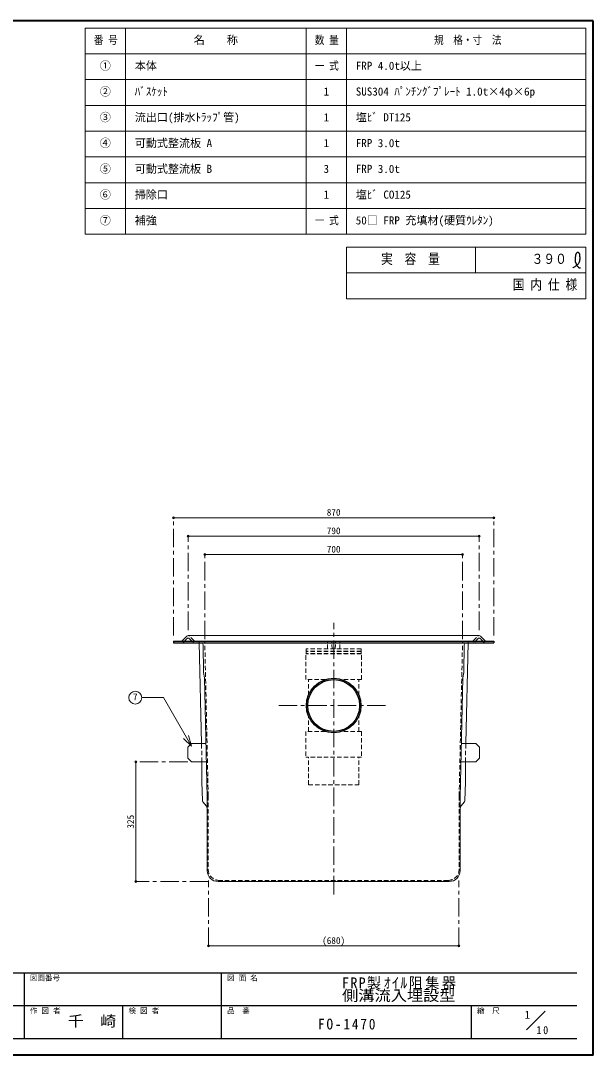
# Model space of a CAD drawing. Units: millimetres at full size, sheet at 1:10; details may follow other scales. Extents: x -2106 to 1944, y -1394 to 1416.
# Drawn here: x 389 to 1944, y -1394 to 1416 of the extents above; entities that cross this region are included whole.
import ezdxf
from ezdxf.enums import TextEntityAlignment as Align

# ---------------------------------------------------------------- set-up
doc = ezdxf.new("R2010")
doc.units = ezdxf.units.MM
doc.header["$LTSCALE"] = 10
doc.header["$PDMODE"] = 32
doc.header["$PDSIZE"] = 5
doc.linetypes.add('CHAIN1', pattern=[8, 5, -1, 1, -1])
doc.linetypes.add('DASHED1', pattern=[1.8, 1.2, -0.6])
doc.layers.add('0-0_ﾚｲﾔ1', color=7, linetype='Continuous', lineweight=18)
doc.styles.add('ＭＳ ゴシック', font='')
doc.styles.get('ＭＳ ゴシック').set_extended_font_data('MS Gothic')

msp = doc.modelspace()

# ---------------------------------------------------------------- linework, layer by layer
at = {"layer": '0-0_ﾚｲﾔ1', "color": 1, "lineweight": 40}
for p, q in [((1944.28, 1416.27), (-2105.72, 1416.27)), ((1944.28, -1393.73), (1944.28, 1416.27)), ((1944.28, -1393.73), (-2105.72, -1393.73))]:
    msp.add_line(p, q, dxfattribs=at)
at = {"layer": '0-0_ﾚｲﾔ1', "color": 3}
for p, q in [((1924.28, 1396.27), (564.28, 1396.27)), ((564.28, 836.27), (564.28, 1396.27)), ((674.28, 836.27), (674.28, 1396.27)), ((1164.28, 836.27), (1164.28, 1396.27)), ((1274.28, 836.27), (1274.28, 1396.27)), ((1924.28, 836.27), (1924.28, 1396.27)), ((1924.28, 1326.27), (564.28, 1326.27)), ((1924.28, 1256.27), (564.28, 1256.27)), ((1924.28, 1186.27), (564.28, 1186.27)), ((1924.28, 1116.27), (564.28, 1116.27)), ((1924.28, 1046.27), (564.28, 1046.27)), ((1924.28, 976.27), (564.28, 976.27)), ((1924.28, 906.27), (564.28, 906.27)), ((1924.28, 836.27), (564.28, 836.27)), ((1274.28, 661.27), (1274.28, 801.27)), ((1924.28, 801.27), (1274.28, 801.27)), ((1624.28, 731.27), (1624.28, 801.27)), ((1924.28, 661.27), (1924.28, 801.27)), ((1924.28, 731.27), (1274.28, 731.27)), ((1924.28, 661.27), (1274.28, 661.27))]:
    msp.add_line(p, q, dxfattribs=at)
at = {"layer": '0-0_ﾚｲﾔ1', "color": 4, "lineweight": 9}
for p, q in [((804.28, 66.27), (1674.28, 66.27)), ((1634.28, 16.27), (844.28, 16.27)), ((889.28, -33.73), (1589.28, -33.73)), ((880.45, -546.73), (874.39, -273.73)), ((1598.11, -546.73), (1604.17, -273.73)), ((702.3, -921.73), (702.3, -596.73)), ((881.68, -602), (881.56, -596.73)), ((1596.88, -602), (1596.99, -596.73)), ((894.07, -717.39), (883.93, -705.06)), ((1584.49, -717.39), (1594.63, -705.06)), ((899.28, -1096.73), (1579.28, -1096.73))]:
    msp.add_line(p, q, dxfattribs=at)
at = {"layer": '0-0_ﾚｲﾔ1', "color": 4, "linetype": 'CHAIN1', "lineweight": 9}
for p, q in [((804.28, -253.73), (804.28, 66.27)), ((1674.28, -253.73), (1674.28, 66.27)), ((844.28, -238.73), (844.28, 16.27)), ((1634.28, -238.73), (1634.28, 16.27)), ((889.28, -263.73), (889.28, -33.73)), ((1589.28, -263.73), (1589.28, -33.73)), ((1239.28, -956.73), (1239.28, -218.73)), ((1090.28, -443.73), (1388.28, -443.73)), ((843.01, -596.73), (702.3, -596.73)), ((898.62, -921.73), (702.3, -921.73)), ((899.28, -1096.73), (899.28, -919.39)), ((1579.28, -1096.73), (1579.28, -919.39))]:
    msp.add_line(p, q, dxfattribs=at)
at = {"layer": '0-0_ﾚｲﾔ1', "color": 5, "lineweight": 25}
for p, q in [((804.28, -268.73), (804.28, -273.73)), ((804.28, -273.73), (1674.28, -273.73))]:
    msp.add_line(p, q, dxfattribs=at)
at = {"layer": '0-0_ﾚｲﾔ1'}
for p, q in [((840.71, -255.23), (828.96, -267.23)), ((844.28, -253.73), (1634.28, -253.73)), ((884.5, -278.62), (886.17, -353.73)), ((1637.85, -255.23), (1649.6, -267.23)), ((886.17, -353.73), (888.5, -368.73)), ((895.69, -692.39), (888.5, -368.73)), ((1582.87, -692.39), (1590.06, -368.73)), ((853.09, -554.07), (831.88, -532.86)), ((853.09, -554.07), (845.33, -525.09)), ((853.01, -546.73), (843.01, -556.73)), ((843.01, -586.73), (843.01, -556.73)), ((853.01, -546.73), (892.46, -546.73)), ((1625.55, -546.73), (1586.1, -546.73)), ((1625.55, -546.73), (1635.55, -556.73)), ((1635.55, -586.73), (1635.55, -556.73)), ((895.69, -692.39), (895.69, -892.39)), ((1582.87, -692.39), (1582.87, -892.39)), ((1552.87, -921.73), (925.69, -921.73)), ((1763.06, -1324.23), (1813.57, -1273.73))]:
    msp.add_line(p, q, dxfattribs=at)
at = {"layer": '0-0_ﾚｲﾔ1', "color": 4, "linetype": 'DASHED1', "lineweight": 9}
for p, q in [((830.92, -272.23), (840.71, -262.23)), ((859.6, -267.23), (847.85, -255.23)), ((847.85, -262.23), (857.64, -272.23)), ((874.39, -273.73), (874.28, -268.73)), ((898.63, -689.39), (889.39, -273.62)), ((1579.93, -689.39), (1589.17, -273.62)), ((1604.17, -273.73), (1604.28, -268.73)), ((1618.96, -267.23), (1630.71, -255.23)), ((1630.71, -262.23), (1620.92, -272.23)), ((1647.64, -272.23), (1637.85, -262.23)), ((881.56, -596.73), (880.45, -546.73)), ((1596.99, -596.73), (1598.11, -546.73)), ((898.63, -689.39), (898.63, -889.39)), ((1579.93, -689.39), (1579.93, -889.39)), ((1549.94, -918.73), (928.62, -918.73))]:
    msp.add_line(p, q, dxfattribs=at)
at = {"layer": '0-0_ﾚｲﾔ1', "linetype": 'DASHED1'}
for p, q in [((1222.53, -289.73), (1223.03, -268.73)), ((1234.78, -289.73), (1234.28, -268.73)), ((1243.78, -289.73), (1244.28, -268.73)), ((1256.03, -289.73), (1255.53, -268.73)), ((1314.78, -303.23), (1163.78, -303.23)), ((1314.28, -289.73), (1164.28, -289.73)), ((1164.28, -289.73), (1164.28, -295.73)), ((1314.28, -295.73), (1164.28, -295.73)), ((1314.28, -296.73), (1164.28, -296.73)), ((1164.28, -296.73), (1164.28, -302.73)), ((1314.28, -302.73), (1164.28, -302.73)), ((1314.28, -289.73), (1314.28, -295.73)), ((1314.28, -296.73), (1314.28, -302.73)), ((1314.78, -373.23), (1314.78, -303.23)), ((1170.78, -415.73), (1170.78, -373.23)), ((1314.78, -373.23), (1261.77, -373.23)), ((1307.78, -415.73), (1307.78, -373.23)), ((1170.78, -514.23), (1170.78, -471.72)), ((1307.78, -514.23), (1307.78, -471.72)), ((1314.78, -514.23), (1261.77, -514.23)), ((1314.78, -514.23), (1314.78, -584.23)), ((1314.78, -584.23), (1163.78, -584.23)), ((1170.78, -658.73), (1170.78, -584.23))]:
    msp.add_line(p, q, dxfattribs=at)
at = {"layer": '0-0_ﾚｲﾔ1', "color": 6, "lineweight": 25}
for p, q in [((-2060.72, -1170.16), (1899.28, -1170.16)), ((399.28, -1170.16), (399.28, -1348.73)), ((934.99, -1348.73), (934.99, -1170.16)), ((1899.28, -1259.44), (-136.43, -1259.44)), ((667.14, -1348.73), (667.14, -1259.44)), ((1613.57, -1348.73), (1613.57, -1259.44)), ((1899.28, -1348.73), (-2060.72, -1348.73))]:
    msp.add_line(p, q, dxfattribs=at)
at = {"layer": '0-0_ﾚｲﾔ1', "color": 5, "lineweight": 25}
for points in [[(1904.13, 786.33), (1903.42, 786.66), (1902.68, 786.84), (1902.25, 786.87), (1901.9, 786.85), (1901.29, 786.72), (1900.69, 786.48), (1900.11, 786.16), (1899.57, 785.77), (1899.06, 785.32), (1898.78, 785.05), (1898.4, 784.61), (1897.82, 783.83), (1897.34, 782.99), (1896.95, 782.11), (1896.62, 781.21), (1896.35, 780.29), (1896.22, 779.75), (1896.08, 779.07), (1895.87, 777.89), (1895.7, 776.71), (1895.57, 775.52), (1895.46, 774.33), (1895.37, 773.13), (1895.31, 772.44), (1895.24, 771.61), (1895.12, 770.18), (1895.02, 768.75), (1894.96, 767.33), (1894.96, 765.9), (1895.04, 764.49), (1895.13, 763.67), (1895.23, 762.96), (1895.47, 761.75), (1895.78, 760.54), (1896.15, 759.35), (1896.57, 758.18), (1897.03, 757.02), (1897.32, 756.36), (1897.53, 755.88)], [(1888.55, 745.03), (1889.64, 745.66), (1891.51, 746.75), (1893.36, 747.87), (1895.18, 749.03), (1896.97, 750.25), (1898.71, 751.55), (1899.69, 752.34), (1900.42, 752.96), (1901.62, 754.08), (1902.77, 755.25), (1903.83, 756.5), (1904.8, 757.8), (1905.65, 759.18), (1906.09, 760.02), (1906.4, 760.69), (1906.88, 761.89), (1907.27, 763.13), (1907.59, 764.39), (1907.84, 765.66), (1908.02, 766.94), (1908.1, 767.69), (1908.16, 768.46), (1908.21, 769.79), (1908.23, 771.11), (1908.21, 772.44), (1908.17, 773.78), (1908.12, 775.13), (1908.1, 775.91), (1908.08, 776.74), (1908.02, 778.17), (1907.91, 779.58), (1907.69, 780.97), (1907.31, 782.32), (1906.72, 783.6), (1906.27, 784.32), (1905.98, 784.7), (1905.42, 785.32), (1904.8, 785.87), (1904.13, 786.33)], [(1897.53, 755.88), (1897.91, 755.07), (1898.31, 754.26), (1898.72, 753.46), (1899.15, 752.67), (1899.61, 751.88), (1899.88, 751.43), (1900.2, 750.9), (1900.79, 749.99), (1901.41, 749.12), (1902.09, 748.29), (1902.81, 747.53), (1903.59, 746.85), (1904.08, 746.49), (1904.49, 746.23), (1905.24, 745.83), (1906.03, 745.48), (1906.84, 745.17), (1907.68, 744.89), (1908.52, 744.63), (1909.01, 744.48)], [(804.28, -268.73), (1674.28, -268.73), (1674.28, -273.73)]]:
    msp.add_lwpolyline(points, dxfattribs=at)
at = {"layer": '0-0_ﾚｲﾔ1'}
for points in [[(1594.06, -278.62), (1592.39, -353.73), (1590.06, -368.73)], [(853.09, -554.07), (777.05, -422.36), (718.05, -422.36)], [(843.01, -586.73), (853.01, -596.73), (893.57, -596.73)], [(1635.55, -586.73), (1625.55, -596.73), (1584.99, -596.73)]]:
    msp.add_lwpolyline(points, dxfattribs=at)
at = {"layer": '0-0_ﾚｲﾔ1', "linetype": 'DASHED1'}
for points in [[(1216.79, -373.23), (1163.78, -373.23), (1163.78, -303.23)], [(1216.79, -514.23), (1163.78, -514.23), (1163.78, -584.23)], [(1170.78, -658.73), (1307.78, -658.73), (1307.78, -584.23)]]:
    msp.add_lwpolyline(points, dxfattribs=at)
at = {"layer": '0-0_ﾚｲﾔ1', "color": 4, "lineweight": 9}
for points in [[(881.68, -602), (881.68, -652), (882.79, -702)], [(1596.88, -602), (1596.88, -652), (1595.77, -702)]]:
    msp.add_lwpolyline(points, dxfattribs=at)
at = {"layer": '0-0_ﾚｲﾔ1', "color": 5, "lineweight": 25}
for radius in [74, 70.5]:
    msp.add_circle((1239.28, -443.73), radius, dxfattribs=at)
at = {"layer": '0-0_ﾚｲﾔ1'}
msp.add_circle((700.55, -422.36), 17.5, dxfattribs=at)
for centre, radius, start, end in [((825.39, -263.73), 5, 270, 315.6053), ((844.28, -258.73), 5, 90, 135.6053), ((879.5, -278.73), 5, 1.27303, 90), ((1599.06, -278.73), 5, 90, 178.72697), ((1634.28, -258.73), 5, 44.3947, 90), ((1653.17, -263.73), 5, 224.3947, 270), ((925.69, -891.73), 30, 181.27303, 270), ((1552.87, -891.73), 30, 270, 358.72697)]:
    msp.add_arc(centre, radius, start, end, dxfattribs=at)
at = {"layer": '0-0_ﾚｲﾔ1', "color": 4, "linetype": 'DASHED1', "lineweight": 9}
for centre, radius, start, end in [((827.35, -268.73), 5, 270, 315.6053), ((844.28, -265.73), 5, 44.3947, 135.6053), ((844.28, -258.73), 5, 44.3947, 90), ((861.21, -268.73), 5, 224.3947, 270), ((863.17, -263.73), 5, 224.3947, 270), ((884.39, -273.73), 5, 1.27303, 90), ((1594.17, -273.73), 5, 90, 178.72697), ((1615.39, -263.73), 5, 270, 315.6053), ((1617.35, -268.73), 5, 270, 315.6053), ((1634.28, -258.73), 5, 90, 135.6053), ((1634.28, -265.73), 5, 44.3947, 135.6053), ((1651.21, -268.73), 5, 224.3947, 270), ((928.62, -888.73), 30, 181.27303, 270), ((1549.94, -888.73), 30, 270, 358.72697)]:
    msp.add_arc(centre, radius, start, end, dxfattribs=at)
at = {"layer": '0-0_ﾚｲﾔ1', "color": 4, "lineweight": 9}
for centre, start, end in [((887.79, -701.89), 181.27303, 219.43455), ((1590.77, -701.89), 320.56545, 358.72697), ((890.21, -720.57), 1.27303, 39.43455), ((1588.35, -720.57), 140.56545, 178.72697)]:
    msp.add_arc(centre, 5, start, end, dxfattribs=at)
at = {"layer": '0-0_ﾚｲﾔ1', "color": 1}
for p in [(804.28, 66.27), (1674.28, 66.27), (844.28, 16.27), (1634.28, 16.27), (889.28, -33.73), (1589.28, -33.73), (702.3, -596.73), (702.3, -921.73), (899.28, -1096.73), (1579.28, -1096.73)]:
    msp.add_point(p, dxfattribs=at)

# ---------------------------------------------------------------- texts
at = {"layer": '0-0_ﾚｲﾔ1', "style": 'ＭＳ ゴシック'}
for s, height, width, p in [('番 号', 21.99, 0.85, (588.03, 1346.27)), ('数 量', 21.99, 0.85, (1188.03, 1346.27)), ('規\u3000格・寸\u3000法', 21.99, 0.85, (1511.78, 1346.27)), ('一 式', 21.99, 0.85, (1188.03, 1276.27)), ('一 式', 21.99, 0.85, (1188.03, 856.27)), ('実\u3000容\u3000量', 27.49, 0.85, (1368.03, 747.52)), ('３９０', 27.49, 0.85, (1776.78, 747.52)), ('国 内 仕 様', 27.49, 0.85, (1725.53, 677.52)), ('側溝流入埋設型', 29.33, 1.1, (1262.14, -1254.8)), ('千\u3000崎', 29.33, 1.1, (517.14, -1324.08))]:
    msp.add_text(s, height=height, dxfattribs=dict(at, width=width)).set_placement(p, align=Align.BOTTOM_LEFT)
for s, height, p in [('名\u3000\u3000称', 21.99, (859.28, 1346.27)), ('①', 21.99, (604.28, 1276.27)), ('本体', 21.99, (699.28, 1276.27)), ('FRP 4.0t以上', 21.99, (1299.28, 1276.27)), ('②', 21.99, (604.28, 1206.27)), ('ﾊﾞｽｹｯﾄ', 21.99, (699.28, 1206.27)), ('SUS304 ﾊﾟﾝﾁﾝｸﾞﾌﾟﾚｰﾄ 1.0t×4φ×6p', 21.99, (1299.28, 1206.27)), ('1', 21.99, (1211.78, 1206.27)), ('③', 21.99, (604.28, 1136.27)), ('流出口(排水ﾄﾗｯﾌﾟ管)', 21.99, (699.28, 1136.27)), ('1', 21.99, (1211.78, 1136.27)), ('塩ﾋﾞ DT125', 21.99, (1299.28, 1136.27)), ('④', 21.99, (604.28, 1066.27)), ('可動式整流板 A', 21.99, (699.28, 1066.27)), ('1', 21.99, (1211.78, 1066.27)), ('FRP 3.0t', 21.99, (1299.28, 1066.27)), ('⑤', 21.99, (604.28, 996.27)), ('可動式整流板 B', 21.99, (699.28, 996.27)), ('3', 21.99, (1211.78, 996.27)), ('FRP 3.0t', 21.99, (1299.28, 996.27)), ('⑥', 21.99, (604.28, 926.27)), ('掃除口', 21.99, (699.28, 926.27)), ('塩ﾋﾞ CO125', 21.99, (1299.28, 926.27)), ('1', 21.99, (1211.78, 926.27)), ('⑦', 21.99, (604.28, 856.27)), ('補強', 21.99, (699.28, 856.27)), ('50□ FRP 充填材(硬質ｳﾚﾀﾝ)', 21.99, (1299.28, 856.27)), ('870', 18.33, (1220.53, 66.27)), ('790', 18.33, (1220.53, 16.27)), ('700', 18.33, (1220.53, -33.73)), ('7', 18.33, (694.3, -434.86)), ('(680)', 18.33, (1208.03, -1096.73)), ('図面番号', 14.66, (414.28, -1195.16)), ('図 面 名', 14.66, (949.99, -1195.16)), ('作 図 者', 14.66, (414.28, -1284.44)), ('検 図 者', 14.66, (682.14, -1284.44)), ('品\u3000番', 14.66, (949.99, -1284.44)), ('縮\u3000尺', 14.66, (1628.57, -1284.44)), ('1', 21.99, (1757.98, -1301.25))]:
    msp.add_text(s, height=height, dxfattribs=at).set_placement(p, align=Align.BOTTOM_LEFT)
msp.add_text('325', height=18.33, rotation=90, dxfattribs=at).set_placement((702.3, -777.98), align=Align.BOTTOM_LEFT)
at = {"layer": '0-0_ﾚｲﾔ1', "attachment_point": 7, "style": 'ＭＳ ゴシック'}
for s, insert, char_height in [('\\T1.19;\\W0.95;FRP製ｵｲﾙ阻集器', (1262.14, -1214.8), 29.33), ('\\T1.28;\\W0.9;FO-1470', (1196.78, -1324.08), 29.33), ('\\T1.36;\\W0.9;10', (1789.95, -1336.63), 21.99)]:
    msp.add_mtext(s, dxfattribs=dict(at, insert=insert, char_height=char_height))

doc.saveas('drawing.dxf')
